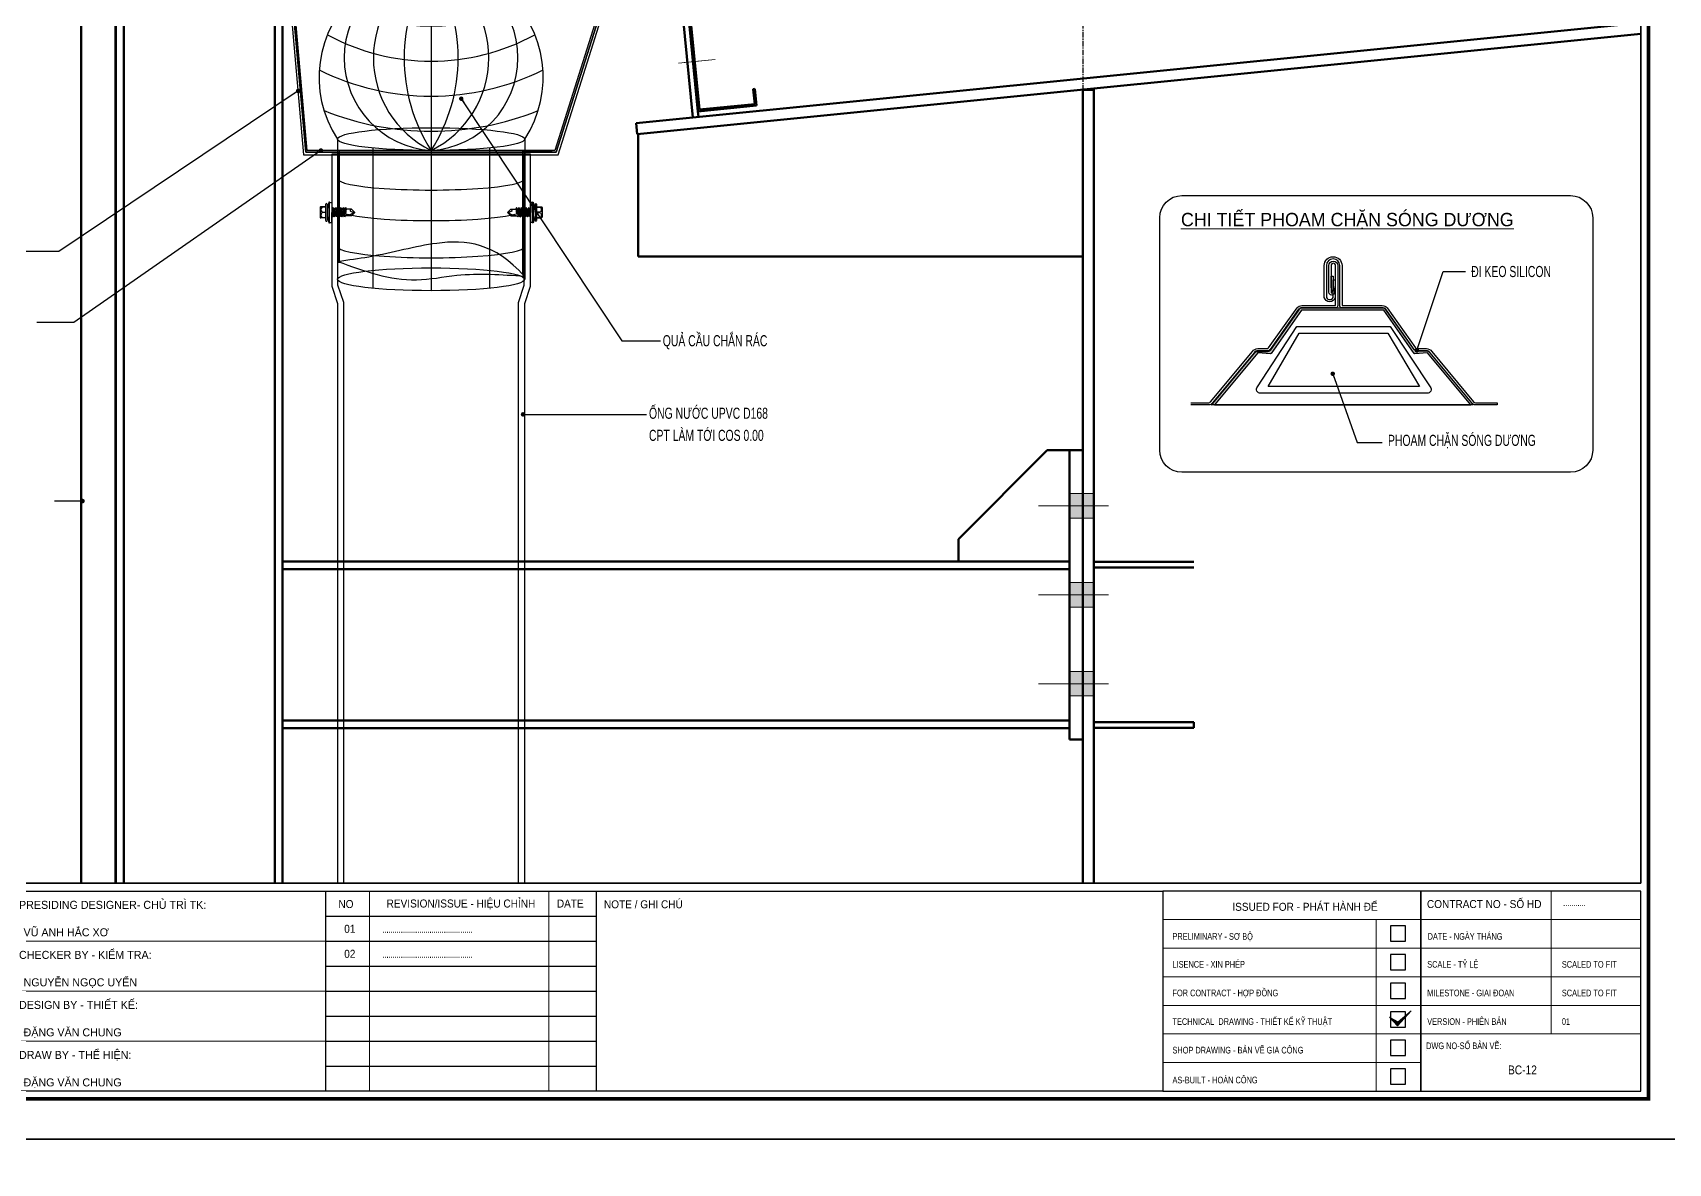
# Model space of a CAD drawing. Header units: inches. Extents: x 2 to 32666, y -5537 to 22.
# Drawn here: x 17461.7 to 17829.6, y -4129.9 to -3875.7 of the extents above; entities that cross this region are included whole.
import ezdxf
from ezdxf.enums import TextEntityAlignment as Align

# ---------------------------------------------------------------- set-up
doc = ezdxf.new("R2010")
doc.units = ezdxf.units.IN
doc.header["$MEASUREMENT"] = 0
doc.linetypes.add('CENTER', pattern=[2, 1.25, -0.25, 0.25, -0.25])
for name, color, linetype in [('1', 1, 'Continuous'), ('2', 2, 'Continuous'), ('251', 251, 'Continuous'), ('3', 3, 'Continuous'), ('4', 4, 'Continuous'), ('6', 6, 'Continuous'), ('7', 7, 'Continuous'), ('9', 9, 'Continuous'), ('BAO KHUNG', 31, 'Continuous'), ('DIM', 8, 'Continuous'), ('Fast RSQ_A2 Frame$0$Khung ten', 4, 'Continuous'), ('NET IN', 3, 'Continuous'), ('STRUCTURE', 1, 'Continuous'), ('Tim truc', 8, 'Continuous'), ('top closer', 50, 'Continuous')]:
    doc.layers.add(name, color=color, linetype=linetype)
for name, color, linetype, lineweight in [('_TEXT', 3, 'Continuous', 13), ('DETAIL$0$S-Dim', 8, 'Continuous', 20), ('DETAIL$0$S-Hatch', 8, 'Continuous', 13), ('S-Hatch', 8, 'Continuous', 9)]:
    doc.layers.add(name, color=color, linetype=linetype, lineweight=lineweight)
doc.layers.add('Cover text', color=7, linetype='Continuous', true_color=0x52370f)
doc.styles.add('ST1', font='vnshx.shx', dxfattribs={"width": 0.7})
doc.styles.add('ST1H', font='vnshxh.shx', dxfattribs={"width": 0.7})
doc.styles.add('ST3', font='VHAVANB.TTF')
doc.styles.get("Standard").update_dxf_attribs({"font": 'arial.ttf'})
doc.styles.add('style1', font='VHAVAN.TTF')
doc.styles.add('STYLE2', font='VHAVAN.TTF')
doc.styles.add('TIEU DE', font='Vharialn.ttf')
doc.dimstyles.new('200', dxfattribs={"dimtxt": 2.5, "dimasz": 1, "dimexe": 1, "dimexo": 0, "dimgap": 1, "dimtad": 1, "dimdec": 0, "dimlfac": 200, "dimzin": 0, "dimdsep": 46, "dimtxsty": 'ST1', "dimblk1": 'ARCHTICK', "dimblk2": 'ARCHTICK', "dimsah": 1, "dimcen": 1, "dimdle": 1, "dimclrd": 251, "dimclre": 251, "dimclrt": 3, "dimadec": 0, "dimazin": 0, "dimtfac": 1, "dimtdec": 0, "dimtix": 1, "dimtmove": 1, "dimatfit": 3, "dimldrblk": 'DOT', "dimfxl": 0, "dimtfill": 1, "dimtolj": 1, "dimtzin": 0, "dimlwd": -1, "dimlwe": -1, "dimarcsym": 0})
doc.dimstyles.new('3', dxfattribs={"dimtxt": 2.5, "dimasz": 1, "dimexe": 1, "dimexo": 0, "dimgap": 1, "dimtad": 1, "dimdec": 0, "dimlfac": 3, "dimzin": 0, "dimdsep": 46, "dimtxsty": 'ST1', "dimblk": 'ARCHTICK', "dimcen": 1, "dimdle": 1, "dimclrd": 8, "dimclre": 8, "dimclrt": 3, "dimadec": 0, "dimazin": 0, "dimtfac": 1, "dimtdec": 0, "dimtix": 1, "dimtofl": 0, "dimtmove": 1, "dimatfit": 3, "dimldrblk": 'DOT', "dimfxl": 0.18, "dimtfill": 1, "dimtolj": 1, "dimtzin": 0, "dimlwd": -1, "dimlwe": -1, "dimarcsym": 2})
doc.dimstyles.new('4', dxfattribs={"dimtxt": 2.5, "dimasz": 1, "dimexe": 1, "dimexo": 0, "dimgap": 1, "dimtad": 1, "dimdec": 0, "dimlfac": 4, "dimzin": 0, "dimdsep": 46, "dimtxsty": 'ST1', "dimblk": 'ARCHTICK', "dimcen": 1, "dimdle": 1, "dimclrd": 8, "dimclre": 8, "dimclrt": 3, "dimadec": 0, "dimazin": 0, "dimtfac": 1, "dimtdec": 0, "dimtix": 1, "dimtmove": 1, "dimatfit": 3, "dimldrblk": 'OPEN30', "dimfxl": 0.18, "dimtfill": 1, "dimtolj": 1, "dimtzin": 0, "dimlwd": -1, "dimlwe": -1, "dimarcsym": 2})

# ---------------------------------------------------------------- blocks, each defined once
blk = doc.blocks.new('DETAIL$0$MARK')
at = {"layer": 'DETAIL$0$S-Hatch', "linetype": 'Continuous'}
h = blk.add_hatch(dxfattribs=at)
h.set_pattern_fill('ANSI31', color=256, scale=50, style=0)
h.paths.add_polyline_path([(1667850, -1156933), (1667909, -1156997), (1668012, -1156885), (1667913, -1156967)])
at = {"layer": 'DETAIL$0$S-Dim', "linetype": 'Continuous'}
blk.add_lwpolyline([(1667850, -1156933), (1667909, -1156997), (1668012, -1156885), (1667913, -1156967), (1667850, -1156933)], dxfattribs=at)
blk = doc.blocks.new('kt kien truc 1')
at = {"layer": '2', "color": 157, "linetype": 'Continuous'}
blk.add_lwpolyline([(0, 420), (594, 420), (594, 0), (0, 0)], close=True, dxfattribs=at)
at = {"layer": '251', "linetype": 'Continuous'}
for p, q in [((285.8, 50.19), (346.77, 50.19)), ((285.8, 44.56), (346.77, 44.56)), ((285.8, 38.94), (346.77, 38.94)), ((285.8, 33.31), (346.77, 33.31)), ((285.8, 27.69), (346.77, 27.69)), ((285.8, 22.06), (346.77, 22.06)), ((285.8, 16.44), (346.77, 16.44))]:
    blk.add_line(p, q, dxfattribs=at)
at = {"layer": '7', "color": 147, "linetype": 'Continuous'}
blk.add_lwpolyline([(12.33, 57.61), (581.67, 57.61), (581.67, 409.19), (12.33, 409.19)], close=True, dxfattribs=at)
at = {"layer": 'BAO KHUNG', "color": 7}
blk.add_line((346.77, 10.81), (346.77, 55.81), dxfattribs=at)
at = {"layer": 'BAO KHUNG', "color": 167, "linetype": 'Continuous', "const_width": 0.871}
blk.add_lwpolyline([(10.59, 9.07), (583.41, 9.07), (583.41, 410.93), (10.59, 410.93)], close=True, dxfattribs=at)
at = {"layer": 'BAO KHUNG', "color": 7}
for points in [[(144.95, 55.81), (285.8, 55.81), (285.8, 10.81), (144.95, 10.81)], [(211.89, 55.81), (474.14, 55.81), (474.14, 10.81), (211.89, 10.81)], [(474.14, 10.81), (532.16, 10.81), (532.16, 55.81), (474.14, 55.81)], [(532.16, 10.81), (581.67, 10.81), (581.67, 55.81), (532.16, 55.81)]]:
    blk.add_lwpolyline(points, close=True, dxfattribs=at)
at = {"layer": 'Fast RSQ_A2 Frame$0$Khung ten', "color": 7, "ltscale": 1000}
for points in [[(525.34, 44.51), (528.78, 44.51), (528.78, 47.96), (525.34, 47.96)], [(525.34, 38.09), (528.78, 38.09), (528.78, 41.53), (525.34, 41.53)], [(525.34, 31.66), (528.78, 31.66), (528.78, 35.1), (525.34, 35.1)], [(525.34, 25.23), (528.78, 25.23), (528.78, 28.67), (525.34, 28.67)], [(525.34, 18.8), (528.78, 18.8), (528.78, 22.24), (525.34, 22.24)], [(525.34, 12.37), (528.78, 12.37), (528.78, 15.81), (525.34, 15.81)]]:
    blk.add_lwpolyline(points, close=True, dxfattribs=at)
at = {"layer": 'S-Hatch'}
for p, q in [((295.73, 55.81), (295.73, 10.81)), ((336.07, 55.81), (336.07, 10.81)), ((561.54, 55.81), (561.54, 23.67)), ((474.14, 49.38), (532.16, 49.38)), ((522.13, 10.81), (522.13, 49.38)), ((532.16, 49.38), (581.67, 49.38)), ((285.8, 44.56), (213.95, 44.56)), ((474.14, 42.95), (532.16, 42.95)), ((532.16, 42.95), (581.67, 42.95)), ((285.8, 33.31), (213.95, 33.31)), ((474.14, 36.52), (532.16, 36.52)), ((532.16, 36.52), (581.67, 36.52)), ((474.14, 30.1), (532.16, 30.1)), ((532.16, 30.1), (581.67, 30.1)), ((474.14, 23.67), (532.16, 23.67)), ((532.16, 23.67), (581.67, 23.67)), ((285.8, 22.06), (213.95, 22.06)), ((474.14, 17.24), (532.16, 17.24))]:
    blk.add_line(p, q, dxfattribs=at)
at = {"layer": 'DETAIL$0$S-Dim', "linetype": 'Continuous', "xscale": 0.02999999999301508, "yscale": 0.02999999999301508, "zscale": 0.02999999999301508}
blk.add_blockref('DETAIL$0$MARK', (-49510.32, 34735.43), dxfattribs=at)
at = {"layer": 'BAO KHUNG', "color": 7, "linetype": 'Continuous', "style": 'ST3'}
for s, p in [('PRESIDING DESIGNER- CHñ TR× TK:', (216.86, 51.8)), ('CHECKER BY - KIÓM TRA:', (216.86, 40.55)), ('design by - thiÕt kÕ:', (216.86, 29.3)), ('DRAW by - thÓ HIÖN:', (216.86, 18.05))]:
    blk.add_text(s, height=1.8, dxfattribs=at).set_placement(p)
at = {"layer": 'BAO KHUNG', "color": 7, "linetype": 'Continuous', "width": 0.9}
for s, p in [('NO', (290.4, 52.88)), ('REVISION/ISSUE - HIỆU CHỈNH', (316.27, 53)), ('DATE', (340.86, 52.99)), ('01', (291.27, 47.31)), ('02', (291.27, 41.69))]:
    blk.add_text(s, height=1.8, dxfattribs=at).set_placement(p, align=Align.MIDDLE_CENTER)
for s, p in [('NOTE / GHI CHÚ', (348.44, 51.92)), ('CONTRACT NO - SỐ HD', (533.57, 51.98))]:
    blk.add_text(s, height=1.8, dxfattribs=at).set_placement(p)
blk.add_text('ISSUED FOR - PHÁT HÀNH ĐỂ ', height=1.8, dxfattribs=at).set_placement((506.46, 51.36), align=Align.CENTER)
at = {"layer": 'BAO KHUNG', "color": 109, "linetype": 'Continuous', "style": 'STYLE2', "width": 0.8}
blk.add_text('...........', height=1.5, dxfattribs=at).set_placement((564.21, 52.44))
at = {"layer": 'Cover text', "linetype": 'Continuous', "style": 'style1'}
for s, p in [('Vò ANH H¾C X¥', (217.88, 45.63)), ('nguyÔn ngäc uyÓn', (217.88, 34.38)), ('®Æng v¨n chung', (217.88, 23.13)), ('®Æng v¨n chung', (217.88, 11.88))]:
    blk.add_text(s, height=1.8, dxfattribs=at).set_placement(p)
at = {"layer": 'Cover text', "linetype": 'Continuous', "style": 'STYLE2', "width": 0.8}
for s, p in [('............................................', (298.6, 46.4)), ('PRELIMINARY - S¥ Bé', (476.33, 44.85)), ('date - NGµY TH¸NG', (533.72, 44.85)), ('............................................', (298.6, 40.78)), ('scale - tû lÖ', (533.63, 38.57)), ('LISENCE - XIN PHÐP', (476.33, 38.57)), ('scaled to fit', (563.92, 38.57)), ('FOR CONTRACT - HîP §åNG', (476.33, 32.14)), ('MILESTONE - GIAI §O¹N', (533.63, 32.14)), ('scaled to fit', (563.92, 32.14)), ('TECHNICAL  DRAWING - THIÕT KÕ Kü THUËT', (476.33, 25.71)), ('VERSION - PHI£N B¶N', (533.63, 25.71)), ('01', (563.92, 25.71)), ('%%u%%udwg no-sè b¶n vÏ:', (533.38, 20.26)), ('SHOP DRAWING - B¶N VÏ GIA C¤NG', (476.33, 19.28)), ('AS-BUILT - HOµN C¤NG', (476.33, 12.56))]:
    blk.add_text(s, height=1.5, dxfattribs=at).set_placement(p)
at = {"layer": 'Cover text', "ltscale": 0.5, "style": 'TIEU DE'}
for tag, p in [('TENBANVE', (45.93, 14.6)), ('STT', (555.05, 15.58))]:
    blk.add_attdef(tag, text='', height=2, dxfattribs=at).set_placement(p, align=Align.MIDDLE_CENTER)
blk = doc.blocks.new('_ArchTick')
at = {"color": 0, "linetype": 'ByBlock', "const_width": 0.15}
blk.add_lwpolyline([(-0.5, -0.5), (0.5, 0.5)], dxfattribs=at)
blk = doc.blocks.new('DOT')
at = {"color": 0, "linetype": 'ByBlock'}
blk.add_line((-0.5, 0), (-1, 0), dxfattribs=at)
at = {"color": 0, "linetype": 'ByBlock', "const_width": 0.5}
blk.add_lwpolyline([(-0.25, 0, 1), (0.25, 0, 1)], format="xyb", close=True, dxfattribs=at)
blk = doc.blocks.new('A$C074D4DC8')
at = {"color": 9}
for p, q in [((80, 232.2), (80, 100)), ((13.2, 108.1), (13.2, 8.1)), ((146.8, 108.1), (146.8, 8.1)), ((38.4, 101.8), (38.4, 1.8)), ((80, 100), (80, 0)), ((121.6, 101.8), (121.6, 1.8))]:
    blk.add_line(p, q, dxfattribs=at)
for centre, radius, start, end in [((80, 152.2), 80, 326.5995, 213.4005), ((84.2, 166.1), 66.2, 93.6886, 266.3114), ((112.4, 166.1), 73.6, 116.1115, 243.8885), ((183.7, 166.1), 123, 147.491, 212.509), ((-23.7, 166.1), 123, 327.491, 32.509), ((47.6, 166.1), 73.6, 296.1115, 63.8885), ((75.7, 166.1), 66.2, 273.6886, 86.3114), ((80, 318.7), 105, 247.6912, 292.3088), ((80, 318.7), 130, 241.9999, 298.0001), ((80, 318.7), 155, 241.4707, 298.5293), ((80, 318.7), 180, 243.6718, 296.3282), ((80, 318.7), 205, 248.1186, 291.8814)]:
    blk.add_arc(centre, radius, start, end, dxfattribs=at)
for centre in [(80, 108.1), (80, 8.1)]:
    blk.add_ellipse(centre, major_axis=(-66.8, 0), ratio=0.12167, dxfattribs=at)
for centre in [(80, 79.9), (80, 58.1), (80, 31.6)]:
    blk.add_ellipse(centre, major_axis=(-66.8, 0), ratio=0.12167, start_param=0, end_param=3.141593, dxfattribs=at)
blk = doc.blocks.new('PHEU THU NUOC')
at = {"color": 8}
blk.add_line((312268.65, -34593.71), (312298.08, -34593.71), dxfattribs=at)
for points in [[(312268.65, -34613.62), (312268.65, -34593.71), (312264, -34593.71), (312264, -34593.95), (312268.41, -34593.95), (312268.41, -34613.9)], [(312298.08, -34611.73), (312298.08, -34593.71), (312301.66, -34593.71), (312301.66, -34593.95), (312298.32, -34593.95), (312298.32, -34611.77)]]:
    blk.add_lwpolyline(points, dxfattribs=at)
blk.add_open_spline([(312268.41, -34613.9), (312273.09, -34608.52), (312281.23, -34607.66), (312290.79, -34610.54), (312296.65, -34611.33), (312298.32, -34611.55)], degree=3, knots=[0, 0, 0, 0, 20.015853, 34.788778, 40.675458, 40.675458, 40.675458, 40.675458], dxfattribs=at)
blk.add_spline([(312298.32, -34611.55), (312285.73, -34614.49), (312279.24, -34613.76), (312268.41, -34613.9)], degree=3, dxfattribs=at)
blk = doc.blocks.new('Short_Self_drilling')
at = {"layer": 'STRUCTURE', "color": 1, "linetype": 'Continuous'}
for p, q in [((6.4, 1.7), (-6.4, 1.7)), ((5.1, 3.8), (-5.1, 3.8)), ((-2.6, 2.9), (-5.1, 2.9)), ((-3.4, 3.8), (-3.4, 6.8)), ((3, 7.2), (-3, 7.2)), ((2.6, 2.9), (-2.6, 2.9)), ((-2.1, 2.8), (-2.1, 2.9)), ((6.3, 0), (0, 0)), ((2.2, 2.8), (2.2, 2.9)), ((2.2, -0.5), (2.2, 0)), ((5.1, 2.9), (2.6, 2.9)), ((3.4, 3.8), (3.4, 6.8)), ((3, -1.2), (-2.7, -0.2)), ((3, -2.7), (-2.7, -1.8)), ((3, -4.2), (-2.7, -3.3)), ((3, -5.8), (-2.7, -4.8)), ((3, -7.3), (-2.7, -6.3)), ((-1.9, -8), (-2.7, -7.9)), ((-2.1, -1.4), (-2.1, -0.9)), ((-2.1, -2.9), (-2.1, -2.4)), ((-2.1, -4.4), (-2.1, -3.9)), ((-2.1, -6), (-2.1, -5.4)), ((-2.1, -7.5), (-2.1, -7)), ((-2.1, -12.3), (-2.1, -8.5)), ((3, -8.8), (-1.1, -8.1)), ((2.1, -12.3), (2.1, -9.1)), ((2.2, -2), (2.2, -1.5)), ((2.2, -3.6), (2.2, -3)), ((2.2, -5.1), (2.2, -4.6)), ((2.2, -6.6), (2.2, -6.1)), ((2.2, -8.1), (2.2, -7.6))]:
    blk.add_line(p, q, dxfattribs=at)
blk.add_lwpolyline([(6.4, 1.3), (6.4, 1.7), (2.1, 2.8), (-2.1, 2.8), (-6.4, 1.7), (-6.4, 1.3)], close=True, dxfattribs=at)
for points in [[(-6.4, 1.3, -0.088869), (-6.3, 0), (0, 0)], [(-0.1, 3.8), (-0.3, 6.2, 0.338878), (-3.1, 6.2), (-3.3, 3.8)], [(3.3, 3.8), (3.1, 6.2, 0.338878), (0.3, 6.2), (0.1, 3.8)], [(-0.1, -14), (-1, -12.2, -0.148657), (-1.4, -11.2), (-2, -7.7, -0.815006), (-1.2, -7.8, 0.150833), (-0.8, -8.7)], [(2.1, -12.3), (0.2, -14.2, -0.333596), (-0.2, -14.2), (-2.1, -12.3)], [(2.1, -12.3), (1.7, -11.7, 0.52242), (0.9, -11.7), (-0.2, -14.2)]]:
    blk.add_lwpolyline(points, format="xyb", dxfattribs=at)
for points in [[(3, -1.2), (2.2, -1.5), (-2.1, -0.8), (-2.7, -0.2), (-2.4, 0)], [(3, -2.7), (2.2, -3), (-2.1, -2.4), (-2.7, -1.8), (-2.1, -1.4), (2.2, -2), (3, -2.7)], [(3, -4.2), (2.2, -4.6), (-2.1, -3.9), (-2.7, -3.3), (-2.1, -2.9), (2.2, -3.6), (3, -4.2)], [(3, -5.8), (2.2, -6.1), (-2.1, -5.4), (-2.7, -4.8), (-2.1, -4.4), (2.2, -5.1), (3, -5.8)], [(3, -7.3), (2.2, -7.6), (-2.1, -7), (-2.7, -6.3), (-2.1, -6), (2.2, -6.6), (3, -7.3)], [(-1.8, -8.5), (-2.1, -8.5), (-2.7, -7.9), (-2.1, -7.5), (-1.8, -7.5)], [(-1.3, -7.6), (2.2, -8.1), (3, -8.8)], [(-1.2, 0), (2.2, -0.5), (3, -1.2)], [(3, -8.8), (2.2, -9.1), (-0.8, -8.7)]]:
    blk.add_lwpolyline(points, dxfattribs=at)
for centre, radius, start, end in [((-5, 3.3), 0.455, 109.7949, 250.2674), ((-3, 6.8), 0.429, 90.0311, 180.0311), ((3, 6.8), 0.429, 0.0311, 90.0311), ((5.1, 3.3), 0.435, 279.7276, 80.3347), ((10, 0.2), 3.74, 162.2963, 182.6103)]:
    blk.add_arc(centre, radius, start, end, dxfattribs=at)
blk = doc.blocks.new('_Dot')
at = {"color": 0, "linetype": 'ByBlock', "lineweight": -2}
blk.add_line((-0.5, 0), (-1, 0), dxfattribs=at)
at = {"color": 0, "linetype": 'ByBlock', "const_width": 0.5}
blk.add_lwpolyline([(-0.25, 0, 1), (0.25, 0, 1)], format="xyb", close=True, dxfattribs=at)

msp = doc.modelspace()

# ---------------------------------------------------------------- hatches: boundary and pattern name
at = {"layer": '1'}
msp.add_hatch(color=256, dxfattribs=at).paths.add_polyline_path([(17785.1951, -3959.42), (17785.7506, -3959.42), (17775.9872, -3947.6856, 0.24658476), (17775.164, -3947.2533), (17773.123, -3947.2533, -0.20759646), (17772.3927, -3946.9364), (17765.9085, -3937.8118, 0.16567863), (17765.2981, -3937.6033), (17746.8716, -3937.6033), (17740.187, -3947.0099, -0.21972326), (17739.299, -3947.42), (17737.258, -3947.42, 0.25478369), (17736.5577, -3947.8016), (17727.1471, -3959.1119, -0.0990161), (17726.8087, -3959.42), (17727.5772, -3959.42), (17737.306, -3947.7193), (17740.1475, -3947.9174, 0.26344708), (17740.3254, -3947.8324), (17747.1318, -3938.0943), (17756.3861, -3938.0943), (17765.6404, -3938.0943), (17772.4469, -3947.8324, 0.26344708), (17772.6247, -3947.9174), (17775.4663, -3947.7193)])
at = {"layer": '2'}
for points in [[(17697.9258, -3984.8643), (17694.9258, -3984.8643), (17694.9258, -3979.3643), (17697.9258, -3979.3643)], [(17700.4258, -3984.8643), (17697.9258, -3984.8643), (17697.9258, -3979.3643), (17700.4258, -3979.3643)], [(17697.9258, -4004.8643), (17694.9258, -4004.8643), (17694.9258, -3999.3643), (17697.9258, -3999.3643)], [(17700.4258, -4004.8643), (17697.9258, -4004.8643), (17697.9258, -3999.3643), (17700.4258, -3999.3643)], [(17697.9258, -4024.8643), (17694.9258, -4024.8643), (17694.9258, -4019.3643), (17697.9258, -4019.3643)], [(17700.4258, -4024.8643), (17697.9258, -4024.8643), (17697.9258, -4019.3643), (17700.4258, -4019.3643)]]:
    msp.add_hatch(color=256, dxfattribs=at).paths.add_polyline_path(points, flags=17)

# ---------------------------------------------------------------- linework, layer by layer
at = {"color": 3, "ltscale": 15}
for points in [[(17722.2504, -3958.92), (17726.2499, -3958.92, 0.24658476), (17726.6615, -3958.7038), (17736.0653, -3947.4017, -0.24658476), (17737.3001, -3946.7533), (17739.3411, -3946.7533, 0.20759646), (17739.7062, -3946.5949), (17746.1134, -3937.5786, -0.20759646), (17747.2089, -3937.1033), (17754.775, -3937.1033), (17754.775, -3928.0866, 1), (17753.775, -3928.0866), (17753.775, -3934.0845, 1), (17754.0589, -3934.0845, -0.06733073), (17753.8071, -3932.5352), (17753.8071, -3930.4757), (17754.275, -3930.4757), (17754.275, -3932.5131, 0.03910332), (17754.5589, -3934.0845, -1), (17753.275, -3934.0845), (17753.275, -3928.0866, -1), (17755.275, -3928.0866), (17755.275, -3937.1033, -0.41421356), (17754.775, -3937.6033), (17747.2089, -3937.6033, 0.20759646), (17746.4786, -3937.9202), (17740.0714, -3946.9364, -0.20759646), (17739.3411, -3947.2533), (17737.3001, -3947.2533, 0.24658476), (17736.4769, -3947.6856), (17727.0731, -3958.9877, -0.24658476), (17726.2499, -3959.42), (17722.2504, -3959.42)], [(17791.1673, -3959.42), (17786.2563, -3959.42, -0.24658476), (17785.4331, -3958.9877), (17776.0293, -3947.6856, 0.24658476), (17775.2061, -3947.2533), (17773.1651, -3947.2533, -0.20759646), (17772.4348, -3946.9364), (17766.0276, -3937.9202, 0.20759646), (17765.2973, -3937.6033), (17756.2312, -3937.6033, -0.41421356), (17755.7312, -3937.1033), (17755.7312, -3928.0928, 1), (17752.7312, -3928.0928), (17752.7312, -3935.3046, 0.564916), (17754.2183, -3935.3046), (17754.2183, -3931.324), (17754.728, -3931.324), (17754.728, -3935.3046, -0.73793199), (17752.2344, -3935.3046), (17752.2312, -3928.0928, -1), (17756.2312, -3928.0928), (17756.2312, -3937.1033), (17765.2973, -3937.1033, -0.20759646), (17766.3927, -3937.5786), (17772.7999, -3946.5949, 0.20759646), (17773.1651, -3946.7533), (17775.2061, -3946.7533, -0.24658476), (17776.4409, -3947.4017), (17785.8447, -3958.7038, 0.24658476), (17786.2563, -3958.92), (17791.1673, -3958.92)]]:
    msp.add_lwpolyline(points, format="xyb", dxfattribs=at)
at = {"color": 4, "true_color": 0x13e5ec}
msp.add_lwpolyline([(17726.8087, -3959.42, 0.09901623), (17727.1471, -3959.1119), (17736.5577, -3947.8016, -0.25478369), (17737.258, -3947.42), (17739.299, -3947.42, 0.21972326), (17740.187, -3947.0099), (17746.8716, -3937.6033), (17765.7603, -3937.6033), (17772.3927, -3946.9364, 0.20759646), (17773.123, -3947.2533), (17775.164, -3947.2533, -0.24658476), (17775.9872, -3947.6856), (17785.7506, -3959.42)], format="xyb", close=True, dxfattribs=at)
msp.add_lwpolyline([(17754.775, -3937.6033), (17756.6124, -3937.6033)], dxfattribs=at)
at = {"layer": '1'}
msp.add_lwpolyline([(17791.1673, -3958.92), (17791.1673, -3959.1533), (17791.2229, -3959.1533), (17791.1118, -3959.1866), (17791.1673, -3959.1866), (17791.1673, -3959.42)], dxfattribs=at)
at = {"layer": '2', "lineweight": 100}
for p, q in [((17480.4259, -4066.9148), (17480.4259, -3844.478)), ((17482.1759, -4066.9148), (17482.1759, -3844.478)), ((17516.1759, -4066.9148), (17516.1759, -3844.478)), ((17517.9259, -4066.9148), (17517.9259, -3844.478)), ((17611.3513, -3893.4413), (17607.6572, -3856.5006)), ((17607.993, -3856.0901), (17611.6871, -3893.0309)), ((17606.7492, -3859.9832), (17610.2319, -3894.8095)), ((17597.4257, -3896.0901), (17823.4384, -3873.4888)), ((17597.6745, -3898.5777), (17823.4384, -3876.0013)), ((17623.7893, -3888.4288), (17624.1624, -3888.3915)), ((17624.1251, -3891.7871), (17623.7893, -3888.4288)), ((17623.8266, -3888.8019), (17624.1624, -3888.3915)), ((17624.1624, -3888.3915), (17624.1624, -3888.3915)), ((17624.1624, -3888.3915), (17624.5355, -3892.1229)), ((17700.4257, -3888.5526), (17697.9257, -3888.5526)), ((17697.9257, -3888.5526), (17697.9258, -4066.9148)), ((17700.4257, -3888.5526), (17700.4257, -3888.3026)), ((17700.4257, -3888.5526), (17700.4258, -4066.9148)), ((17611.3513, -3893.4413), (17624.5355, -3892.1229)), ((17611.6871, -3893.0309), (17624.1251, -3891.7871)), ((17620.8041, -3892.496), (17621.14, -3892.0856)), ((17597.6745, -3898.5777), (17597.4257, -3896.0901)), ((17611.4757, -3894.6851), (17611.3513, -3893.4413)), ((17597.9255, -3926.0247), (17597.926, -3898.5522)), ((17697.9259, -3926.0247), (17597.9255, -3926.0247)), ((17669.9261, -3989.6147), (17689.9258, -3969.6143)), ((17689.9258, -3969.6143), (17694.9258, -3969.6143)), ((17697.9258, -3969.6143), (17694.9258, -3969.6143)), ((17694.9258, -3969.6143), (17694.9258, -4034.6143)), ((17669.9261, -3994.6143), (17669.9261, -3989.6147)), ((17517.9259, -3994.6143), (17517.9259, -3996.3643)), ((17517.9259, -3994.6143), (17694.9258, -3994.6143)), ((17700.4258, -3995.9902), (17700.4258, -3994.7402)), ((17700.4258, -3994.7402), (17722.9258, -3994.7402)), ((17517.9259, -3996.3643), (17694.9258, -3996.3643)), ((17700.4258, -3995.9902), (17722.9258, -3995.9902)), ((17517.9259, -4032.1143), (17517.9259, -4030.3643)), ((17517.9259, -4030.3643), (17694.9258, -4030.3643)), ((17517.9259, -4032.1143), (17694.9258, -4032.1143)), ((17700.4258, -4031.9902), (17700.4258, -4030.7402)), ((17700.4258, -4030.7402), (17722.9258, -4030.7402)), ((17700.4258, -4031.9902), (17722.9258, -4031.9902)), ((17722.9258, -4031.9902), (17722.9258, -4030.7402)), ((17694.9258, -4034.6143), (17697.9258, -4034.6143))]:
    msp.add_line(p, q, dxfattribs=at)
at = {"layer": '2', "lineweight": 0}
for p, q in [((17606.998, -3882.5705), (17615.2071, -3881.7496)), ((17608.2399, -3882.4267), (17610.6031, -3882.1904)), ((17608.2399, -3882.4267), (17610.6031, -3882.1904)), ((17608.2418, -3882.4462), (17615.2071, -3881.7496)), ((17608.2418, -3882.4462), (17615.2071, -3881.7496)), ((17697.9258, -3979.3643), (17694.9258, -3979.3643)), ((17697.9258, -3979.3643), (17694.9258, -3979.3643)), ((17700.4258, -3979.3643), (17697.9258, -3979.3643)), ((17700.4258, -3979.3643), (17697.9258, -3979.3643)), ((17703.6758, -3982.1143), (17687.9258, -3982.1143)), ((17703.6758, -3982.1143), (17687.9258, -3982.1143)), ((17697.9258, -3984.8643), (17694.9258, -3984.8643)), ((17697.9258, -3984.8643), (17694.9258, -3984.8643)), ((17700.4258, -3984.8643), (17697.9258, -3984.8643)), ((17700.4258, -3984.8643), (17697.9258, -3984.8643)), ((17703.6758, -4002.1143), (17687.9258, -4002.1143)), ((17703.6758, -4002.1143), (17687.9258, -4002.1143)), ((17697.9258, -3999.3643), (17694.9258, -3999.3643)), ((17697.9258, -3999.3643), (17694.9258, -3999.3643)), ((17700.4258, -3999.3643), (17697.9258, -3999.3643)), ((17700.4258, -3999.3643), (17697.9258, -3999.3643)), ((17697.9258, -4004.8643), (17694.9258, -4004.8643)), ((17697.9258, -4004.8643), (17694.9258, -4004.8643)), ((17700.4258, -4004.8643), (17697.9258, -4004.8643)), ((17700.4258, -4004.8643), (17697.9258, -4004.8643)), ((17697.9258, -4019.3643), (17694.9258, -4019.3643)), ((17697.9258, -4019.3643), (17694.9258, -4019.3643)), ((17700.4258, -4019.3643), (17697.9258, -4019.3643)), ((17700.4258, -4019.3643), (17697.9258, -4019.3643)), ((17703.6758, -4022.1143), (17687.9258, -4022.1143)), ((17703.6758, -4022.1143), (17687.9258, -4022.1143)), ((17697.9258, -4024.8643), (17694.9258, -4024.8643)), ((17697.9258, -4024.8643), (17694.9258, -4024.8643)), ((17700.4258, -4024.8643), (17697.9258, -4024.8643)), ((17700.4258, -4024.8643), (17697.9258, -4024.8643))]:
    msp.add_line(p, q, dxfattribs=at)
at = {"layer": '3'}
for p, q in [((17472.4259, -3831.7505), (17472.4259, -4066.9148)), ((17472.6759, -3831.7505), (17472.6759, -4066.9148)), ((17480.1759, -3831.7505), (17480.1759, -4066.9148)), ((17480.4259, -3831.7505), (17480.4259, -4066.9148))]:
    msp.add_line(p, q, dxfattribs=at)
at = {"layer": '4'}
msp.add_lwpolyline([(17608.3312, -3855.4784), (17593.9031, -3856.9212), (17579.4919, -3902.5832), (17523.1715, -3902.5832), (17518.5255, -3850.0599), (17518.5255, -3833.8892), (17517.9505, -3833.8892), (17517.9505, -3850.0853), (17522.6451, -3903.1582), (17579.9134, -3903.1582), (17594.3374, -3857.4557), (17608.3884, -3856.0506)], close=True, dxfattribs=at)
for points in [[(17572.3768, -4066.9071), (17572.3768, -3936.6447), (17573.6871, -3932.748), (17573.6871, -3903.0141), (17528.9629, -3903.0141), (17528.9629, -3932.748), (17530.2732, -3936.6447), (17530.2732, -4066.9071)], [(17531.6708, -4066.9071), (17531.6708, -3936.416), (17530.3606, -3932.5193), (17530.3606, -3903.0141)], [(17570.9792, -4066.9071), (17570.9792, -3936.416), (17572.2895, -3932.5193), (17572.2895, -3903.0141)]]:
    msp.add_lwpolyline(points, dxfattribs=at)
at = {"layer": '6'}
msp.add_lwpolyline([(17518.5255, -3833.8892), (17518.5255, -3850.0599), (17523.1715, -3902.5832), (17579.4919, -3902.5832), (17593.9031, -3856.9212), (17608.3312, -3855.4784), (17608.2939, -3855.1053), (17593.5766, -3856.577), (17579.1701, -3902.2082), (17523.4703, -3902.2082), (17518.9005, -3850.0175), (17518.9005, -3833.8892)], close=True, dxfattribs=at)
at = {"layer": 'DIM'}
msp.add_lwpolyline([(17254.1005, -3715.3349), (17823.4384, -3715.3349), (17823.4384, -4066.9148), (17254.1005, -4066.9148)], close=True, dxfattribs=at)
at = {"layer": 'NET IN'}
for points in [[(17241.7695, -3704.5249), (17835.7695, -3704.5249), (17835.7695, -4124.5249), (17241.7695, -4124.5249)], [(17241.7695, -4124.5249), (17835.7695, -4124.5249), (17835.7695, -4544.5249), (17241.7695, -4544.5249)]]:
    msp.add_lwpolyline(points, close=True, dxfattribs=at)
at = {"layer": 'Tim truc', "linetype": 'CENTER'}
msp.add_line((17697.9258, -3759.5588), (17697.9258, -4066.9148), dxfattribs=at)
at = {"layer": 'top closer'}
for points in [[(17756.3861, -3959.42), (17785.1951, -3959.42), (17775.4663, -3947.7193), (17772.6247, -3947.9174, -0.26344708), (17772.4469, -3947.8324), (17765.6404, -3938.0943), (17756.3861, -3938.0943), (17747.1318, -3938.0943), (17740.3254, -3947.8324, -0.26344708), (17740.1475, -3947.9174), (17737.306, -3947.7193), (17727.5772, -3959.42)], [(17737.2128, -3955.3475), (17746.0694, -3941.812), (17767.0529, -3941.812), (17776.0793, -3955.3443, -0.63335539), (17775.3838, -3956.8155), (17737.9109, -3956.8155, -0.63175061)]]:
    msp.add_lwpolyline(points, format="xyb", close=True, dxfattribs=at)
msp.add_lwpolyline([(17739.6133, -3955.3155), (17746.6069, -3943.312), (17766.5234, -3943.312), (17773.6542, -3955.3155)], close=True, dxfattribs=at)

# ---------------------------------------------------------------- block references
at = {"color": 9, "xscale": 0.315305736574175, "yscale": 0.315305736574175, "zscale": 0.315305736574175}
msp.add_blockref('A$C074D4DC8', (17526.1052, -3933.7388), dxfattribs=at)
at = {"color": 9, "linetype": 'Continuous', "xscale": -1.399999999962959, "yscale": 1.399999999996296, "zscale": 1.4}
msp.add_blockref('PHEU THU NUOC', (454748.041, 44528.982), dxfattribs=at)
at = {"color": 1, "yscale": 0.3608735574761268, "zscale": 0.3608735574761268}
for p, xscale, rotation in [((17528.9629, -3916.1492), 0.3608735574761268, 89.96887282590986), ((17573.6871, -3916.1492), -0.3608735574761267, 270.0311271740902)]:
    msp.add_blockref('Short_Self_drilling', p, dxfattribs=dict(at, xscale=xscale, rotation=rotation))
at = {"layer": '3'}
ref = msp.add_blockref('kt kien truc 1', (17241.7695, -4124.5249), dxfattribs=at)
ref.add_attrib('STT', 'bc-12', dxfattribs={"ltscale": 0.5, "height": 2, "style": 'TIEU DE'}).set_placement((17796.8177, -4108.9455), align=Align.MIDDLE_CENTER)
msp.add_blockref('kt kien truc 1', (17241.7695, -4544.5249), dxfattribs=at)

# ---------------------------------------------------------------- texts
at = {"layer": '3', "style": 'ST1H', "width": 0.7}
for s, p in [('QU¶ CÇU CH¾N R¸C', (17603.4381, -3946.2392)), ('èNG N¦íC UPVC D168', (17600.3381, -3962.5408)), ('CPT LµM TíI COS 0.00', (17600.3381, -3967.5152))]:
    msp.add_text(s, height=2.5, dxfattribs=at).set_placement(p)
at = {"layer": '_TEXT', "style": 'ST3'}
msp.add_text('%%Uchi tiÕt phoam chÆn sãng d\xad¬ng', height=3, dxfattribs=at).set_placement((17720.0036, -3919.2449))

# ---------------------------------------------------------------- leaders
at = {"color": 9}
msp.add_leader([(17773.0767, -3947.1858), (17779.0248, -3929.4456), (17785.2961, -3929.4456)], dimstyle='3', override={"dimgap": 1, "dimtad": 0}, dxfattribs=at)
at = {"layer": '1'}
msp.add_leader([(17754.141, -3952.417), (17759.6267, -3967.8606), (17765.5105, -3967.8606)], dimstyle='200', override={"dimgap": 1, "dimtad": 0}, dxfattribs=at)
at = {"layer": 'DIM'}
for points in [[(17521.4139, -3888.8234), (17467.6179, -3924.9007), (17459.4449, -3924.9007)], [(17558.1112, -3890.5757), (17594.197, -3944.9822), (17602.902, -3944.9822)], [(17526.5393, -3902.2082), (17470.9863, -3940.8745), (17462.6673, -3940.8745)], [(17572.0061, -3961.5471), (17599.7595, -3961.5471)], [(17472.9259, -3981.0308), (17466.6251, -3981.0308)]]:
    msp.add_leader(points, dimstyle='4', override={"dimgap": 1, "dimtad": 0, "dimzin": 8, "dimldrblk": 'DOT'}, dxfattribs=at)

# ---------------------------------------------------------------- next in the draw order: texts
at = {"layer": '3', "insert": (17785.2961, -3929.4456), "char_height": 2.5, "attachment_point": 4, "style": 'ST1H', "bg_fill": 2}
msp.add_mtext('\\A1;®i keo silicon', dxfattribs=at)

# ---------------------------------------------------------------- next in the draw order: linework, layer by layer
at = {"layer": '9'}
msp.add_lwpolyline([(17720.2348, -3912.3523), (17807.6361, -3912.3523, -0.41421356), (17812.6361, -3917.3523), (17812.6361, -3969.5673, -0.41421356), (17807.6361, -3974.5673), (17720.2348, -3974.5673, -0.41421356), (17715.2348, -3969.5673), (17715.2348, -3917.3523, -0.41421356)], format="xyb", close=True, dxfattribs=at)

# ---------------------------------------------------------------- next in the draw order: texts
at = {"layer": '3', "insert": (17766.5741, -3967.6673), "char_height": 2.5, "attachment_point": 4, "style": 'ST1H', "bg_fill": 2}
msp.add_mtext('\\A1;phoam chÆn sãng d\xad¬ng', dxfattribs=at)

doc.saveas('drawing.dxf')
